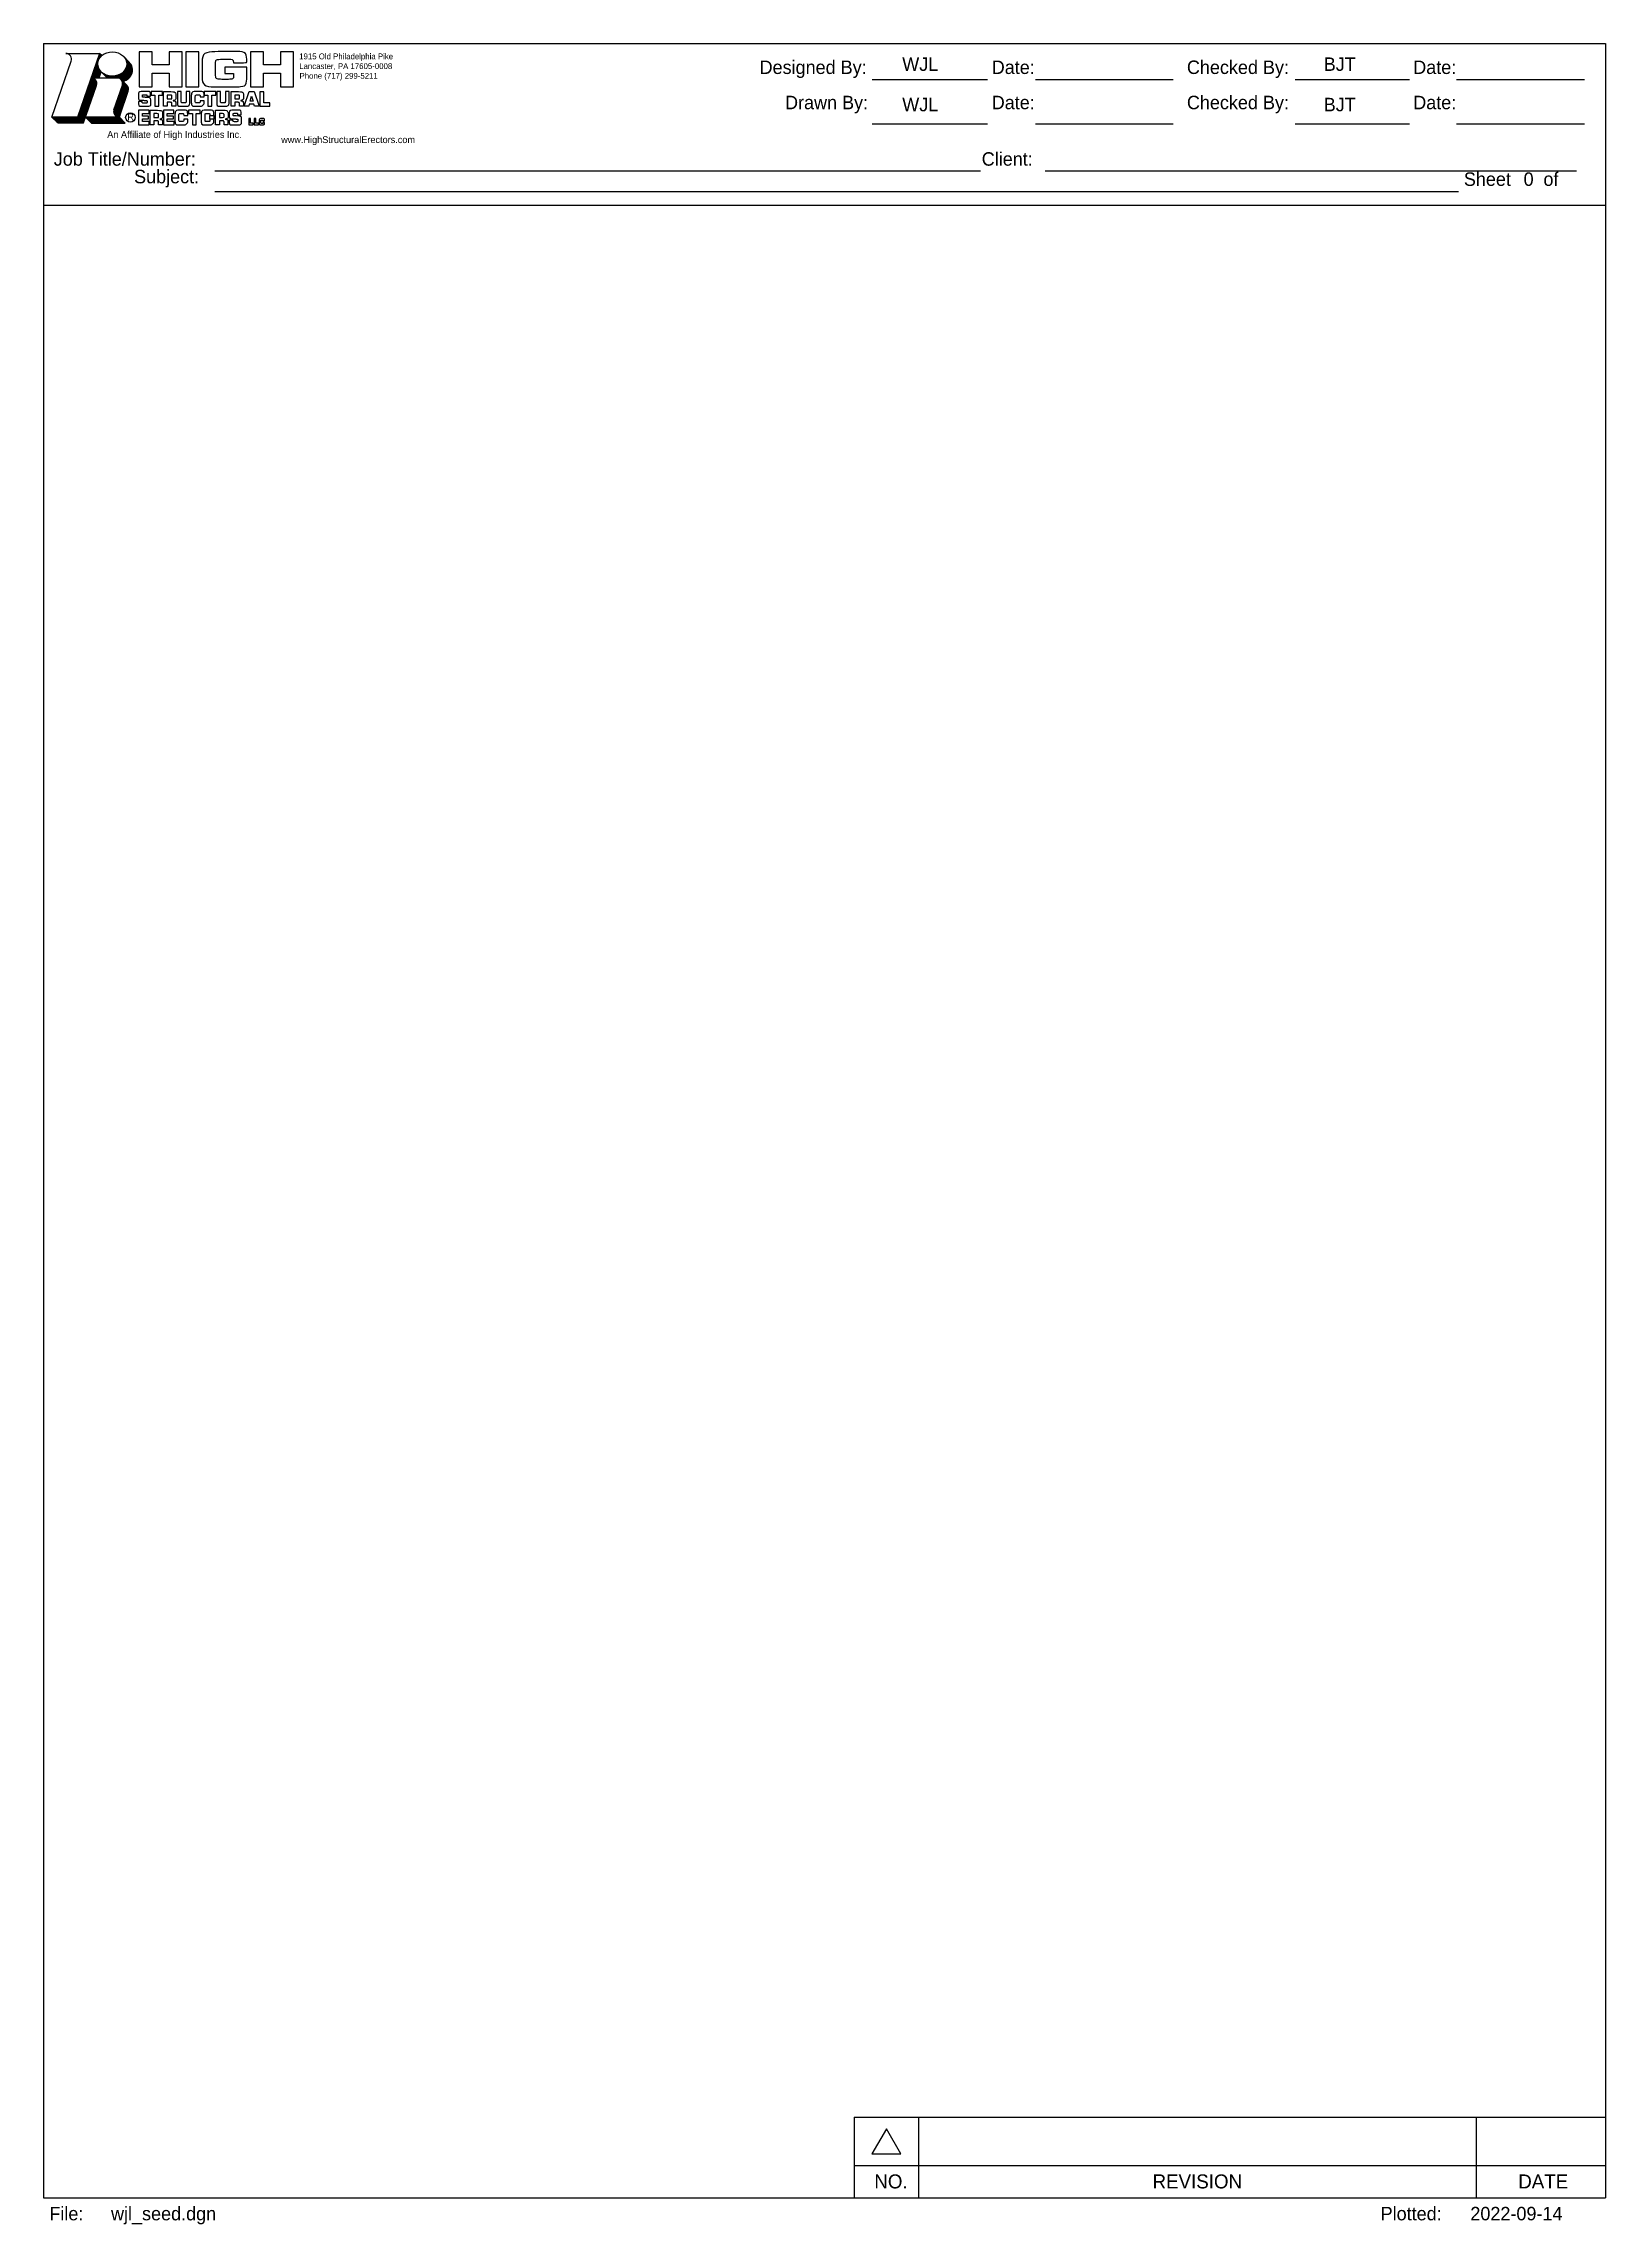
# Model space of a CAD drawing. Extents: x 0.062 to 0.667, y 0.031 to 0.875.
import ezdxf

# ---------------------------------------------------------------- set-up
doc = ezdxf.new("R2010")
doc.units = 0
for name, color, linetype in [('LAYER_1', 7, 'Continuous'), ('Level 1', 7, 'Continuous'), ('Level 60', 7, 'Continuous'), ('Sheet Border', 7, 'Continuous'), ('Sheet Border Text', 7, 'Continuous')]:
    doc.layers.add(name, color=color, linetype=linetype)

msp = doc.modelspace()

# ---------------------------------------------------------------- linework, layer by layer
at = {"layer": 'LAYER_1'}
for points in [[(0.10885, 0.8508), (0.10885, 0.85642), (0.11174, 0.85642)], [(0.11151, 0.85229), (0.11035, 0.85229), (0.11035, 0.8508), (0.10885, 0.8508)], [(0.11151, 0.85512), (0.11035, 0.85512), (0.11035, 0.8536)], [(0.11035, 0.8536), (0.11151, 0.8536)], [(0.11261, 0.85299), (0.11261, 0.85293)], [(0.135, 0.8508), (0.135, 0.85642), (0.13789, 0.85642)], [(0.13765, 0.85229), (0.13649, 0.85229), (0.13649, 0.8508), (0.135, 0.8508)], [(0.13765, 0.85512), (0.13649, 0.85512), (0.13649, 0.8536)], [(0.13649, 0.8536), (0.13765, 0.8536)], [(0.13875, 0.85299), (0.13875, 0.85293)], [(0.1037, 0.84361), (0.1037, 0.84922), (0.10659, 0.84922)], [(0.10636, 0.8451), (0.1052, 0.8451), (0.1052, 0.84361), (0.1037, 0.84361)], [(0.10636, 0.84792), (0.1052, 0.84792), (0.1052, 0.8464)], [(0.1052, 0.8464), (0.10636, 0.8464)], [(0.10847, 0.84474), (0.10847, 0.84361), (0.10697, 0.84361), (0.10697, 0.84439)], [(0.10746, 0.84579), (0.10746, 0.84573)], [(0.11362, 0.85193), (0.11362, 0.8508), (0.11212, 0.8508), (0.11212, 0.85159)], [(0.12903, 0.84364), (0.12903, 0.84925), (0.13192, 0.84925)], [(0.13169, 0.84513), (0.13052, 0.84513), (0.13052, 0.84364), (0.12903, 0.84364)], [(0.13169, 0.84795), (0.13052, 0.84795), (0.13052, 0.84643)], [(0.13052, 0.84643), (0.13169, 0.84643)], [(0.1338, 0.84477), (0.1338, 0.84364), (0.1323, 0.84364), (0.1323, 0.84442)], [(0.13279, 0.84582), (0.13279, 0.84576)], [(0.13977, 0.85193), (0.13977, 0.8508), (0.13827, 0.8508), (0.13827, 0.85159)]]:
    msp.add_lwpolyline(points, dxfattribs=at)
for points in [[(0.14007, 0.85077), (0.14206, 0.85642), (0.14389, 0.85642), (0.14587, 0.85077), (0.14408, 0.85077), (0.14387, 0.85152), (0.14207, 0.85152), (0.14185, 0.85077)], [(0.1424, 0.85271), (0.14297, 0.85466), (0.14354, 0.85271)]]:
    msp.add_lwpolyline(points, close=True, dxfattribs=at)
for points, degree in [([(0.11609, 0.85833), (0.11609, 0.85833), (0.11106, 0.85833), (0.11106, 0.85833), (0.11106, 0.85833), (0.11106, 0.86361), (0.11106, 0.86361), (0.11106, 0.86361), (0.10449, 0.86361), (0.10449, 0.86361), (0.10449, 0.86361), (0.10449, 0.85833), (0.10449, 0.85833), (0.10449, 0.85833), (0.09946, 0.85833), (0.09946, 0.85833), (0.09946, 0.85833), (0.09946, 0.8718), (0.09946, 0.8718), (0.09946, 0.8718), (0.10449, 0.8718), (0.10449, 0.8718), (0.10449, 0.8718), (0.10449, 0.86674), (0.10449, 0.86674), (0.10449, 0.86674), (0.11106, 0.86674), (0.11106, 0.86674), (0.11106, 0.86674), (0.11106, 0.8718), (0.11106, 0.8718), (0.11106, 0.8718), (0.11609, 0.8718), (0.11609, 0.8718), (0.11609, 0.8718), (0.11609, 0.85833), (0.11609, 0.85833)], 3), ([(0.1226, 0.85833), (0.1226, 0.85833), (0.11757, 0.85833), (0.11757, 0.85833), (0.11757, 0.85833), (0.11757, 0.8718), (0.11757, 0.8718), (0.11757, 0.8718), (0.1226, 0.8718), (0.1226, 0.8718), (0.1226, 0.8718), (0.1226, 0.85833), (0.1226, 0.85833)], 3), ([(0.13601, 0.86762), (0.13591, 0.86898), (0.13428, 0.86897), (0.13277, 0.86897), (0.12914, 0.86897), (0.12904, 0.86817), (0.12899, 0.866), (0.12899, 0.866), (0.12899, 0.86381), (0.12899, 0.86381), (0.12899, 0.86142), (0.13015, 0.86117), (0.13277, 0.86117), (0.13533, 0.86117), (0.13601, 0.86158), (0.13601, 0.86345), (0.13601, 0.86345), (0.13254, 0.86345), (0.13254, 0.86345), (0.13254, 0.86345), (0.13254, 0.86595), (0.13254, 0.86595), (0.13254, 0.86595), (0.14112, 0.86595), (0.14112, 0.86595), (0.14112, 0.86595), (0.14112, 0.86359), (0.14112, 0.86359), (0.14112, 0.85905), (0.13951, 0.85822), (0.13277, 0.85822), (0.12683, 0.85822), (0.12381, 0.85894), (0.12381, 0.86331), (0.12381, 0.86331), (0.12381, 0.86679), (0.12381, 0.86679), (0.12381, 0.87125), (0.12723, 0.87191), (0.13277, 0.87191), (0.13765, 0.87191), (0.14112, 0.87189), (0.14112, 0.86762), (0.14112, 0.86762), (0.13601, 0.86762), (0.13601, 0.86762)], 3), ([(0.15915, 0.85833), (0.15915, 0.85833), (0.15412, 0.85833), (0.15412, 0.85833), (0.15412, 0.85833), (0.15412, 0.86361), (0.15412, 0.86361), (0.15412, 0.86361), (0.14756, 0.86361), (0.14756, 0.86361), (0.14756, 0.86361), (0.14756, 0.85833), (0.14756, 0.85833), (0.14756, 0.85833), (0.14253, 0.85833), (0.14253, 0.85833), (0.14253, 0.85833), (0.14253, 0.8718), (0.14253, 0.8718), (0.14253, 0.8718), (0.14756, 0.8718), (0.14756, 0.8718), (0.14756, 0.8718), (0.14756, 0.86674), (0.14756, 0.86674), (0.14756, 0.86674), (0.15412, 0.86674), (0.15412, 0.86674), (0.15412, 0.86674), (0.15412, 0.8718), (0.15412, 0.8718), (0.15412, 0.8718), (0.15915, 0.8718), (0.15915, 0.8718), (0.15915, 0.8718), (0.15915, 0.85833), (0.15915, 0.85833)], 3), ([(0.10193, 0.85422), (0.10359, 0.8541), (0.104, 0.85389), (0.104, 0.8526), (0.104, 0.85167), (0.10404, 0.85076), (0.10157, 0.85076), (0.10014, 0.85076), (0.09919, 0.85079), (0.09919, 0.85263), (0.09919, 0.85263), (0.10062, 0.85263), (0.10062, 0.85263), (0.10062, 0.85205), (0.10083, 0.85199), (0.10157, 0.85199), (0.10227, 0.85199), (0.1025, 0.85203), (0.1025, 0.8525), (0.1025, 0.85299), (0.10242, 0.85298), (0.10172, 0.85303), (0.10172, 0.85303), (0.10139, 0.85305), (0.10139, 0.85305), (0.1, 0.85315), (0.0992, 0.85314), (0.0992, 0.85475), (0.0992, 0.85636), (0.1001, 0.85646), (0.10157, 0.85646), (0.1028, 0.85646), (0.10384, 0.85644), (0.10384, 0.85489), (0.10384, 0.85489), (0.10384, 0.85466), (0.10384, 0.85466), (0.10384, 0.85466), (0.10241, 0.85466), (0.10241, 0.85466), (0.10241, 0.85524), (0.10217, 0.85524), (0.10157, 0.85524), (0.10076, 0.85524), (0.10069, 0.85507), (0.10069, 0.85476), (0.10069, 0.85431), (0.10091, 0.85429), (0.10131, 0.85426), (0.10131, 0.85426), (0.10193, 0.85422), (0.10193, 0.85422)], 3), ([(0.10703, 0.8508), (0.10703, 0.8508), (0.10553, 0.8508), (0.10553, 0.8508), (0.10553, 0.8508), (0.10553, 0.85512), (0.10553, 0.85512), (0.10553, 0.85512), (0.10409, 0.85512), (0.10409, 0.85512), (0.10409, 0.85512), (0.10409, 0.85642), (0.10409, 0.85642), (0.10409, 0.85642), (0.10854, 0.85642), (0.10854, 0.85642), (0.10854, 0.85642), (0.10854, 0.85512), (0.10854, 0.85512), (0.10854, 0.85512), (0.10703, 0.85512), (0.10703, 0.85512), (0.10703, 0.85512), (0.10703, 0.8508), (0.10703, 0.8508)], 3), ([(0.11151, 0.8536), (0.11215, 0.8536), (0.11213, 0.85384), (0.11213, 0.85447), (0.11213, 0.85497), (0.112, 0.85512), (0.11151, 0.85512)], 3), ([(0.11212, 0.85159), (0.11214, 0.85201), (0.11196, 0.85229), (0.11151, 0.85229)], 2), ([(0.11174, 0.85642), (0.11304, 0.8564), (0.11367, 0.85612), (0.11367, 0.85472), (0.11367, 0.85378), (0.11367, 0.85324), (0.11261, 0.85299)], 3), ([(0.11261, 0.85293), (0.11323, 0.85291), (0.11362, 0.85257), (0.11362, 0.85193)], 2), ([(0.1191, 0.85642), (0.1191, 0.85642), (0.1191, 0.85268), (0.1191, 0.85268), (0.1191, 0.85118), (0.1184, 0.85076), (0.11675, 0.85076), (0.11451, 0.85076), (0.11427, 0.85133), (0.11427, 0.85268), (0.11427, 0.85268), (0.11427, 0.85642), (0.11427, 0.85642), (0.11427, 0.85642), (0.11576, 0.85642), (0.11576, 0.85642), (0.11576, 0.85642), (0.11576, 0.85271), (0.11576, 0.85271), (0.11576, 0.85207), (0.11612, 0.85206), (0.11675, 0.85206), (0.11739, 0.85206), (0.1176, 0.85211), (0.1176, 0.85277), (0.1176, 0.85277), (0.1176, 0.85642), (0.1176, 0.85642), (0.1176, 0.85642), (0.1191, 0.85642), (0.1191, 0.85642)], 3), ([(0.12458, 0.85293), (0.12458, 0.85293), (0.12458, 0.85277), (0.12458, 0.85277), (0.12458, 0.85215), (0.12458, 0.8516), (0.12407, 0.85117), (0.12356, 0.85075), (0.12294, 0.85076), (0.12228, 0.85076), (0.12076, 0.85076), (0.11964, 0.85083), (0.11964, 0.85289), (0.11964, 0.85289), (0.11964, 0.85434), (0.11964, 0.85434), (0.11964, 0.85619), (0.12064, 0.85646), (0.12228, 0.85646), (0.12383, 0.85646), (0.12454, 0.85631), (0.12458, 0.85462), (0.12458, 0.85462), (0.12458, 0.85441), (0.12458, 0.85441), (0.12458, 0.85441), (0.12303, 0.85441), (0.12303, 0.85441), (0.12303, 0.85441), (0.12303, 0.85462), (0.12303, 0.85462), (0.12298, 0.85512), (0.12263, 0.85516), (0.12212, 0.85516), (0.12127, 0.85516), (0.12118, 0.8549), (0.12118, 0.8541), (0.12118, 0.8541), (0.12118, 0.85322), (0.12118, 0.85322), (0.12118, 0.85238), (0.12122, 0.85206), (0.12212, 0.85206), (0.12274, 0.85206), (0.12304, 0.85211), (0.12304, 0.85277), (0.12304, 0.85277), (0.12304, 0.85293), (0.12304, 0.85293), (0.12304, 0.85293), (0.12458, 0.85293), (0.12458, 0.85293)], 3), ([(0.12758, 0.8508), (0.12758, 0.8508), (0.12609, 0.8508), (0.12609, 0.8508), (0.12609, 0.8508), (0.12609, 0.85512), (0.12609, 0.85512), (0.12609, 0.85512), (0.12465, 0.85512), (0.12465, 0.85512), (0.12465, 0.85512), (0.12465, 0.85642), (0.12465, 0.85642), (0.12465, 0.85642), (0.1291, 0.85642), (0.1291, 0.85642), (0.1291, 0.85642), (0.1291, 0.85512), (0.1291, 0.85512), (0.1291, 0.85512), (0.12758, 0.85512), (0.12758, 0.85512), (0.12758, 0.85512), (0.12758, 0.8508), (0.12758, 0.8508)], 3), ([(0.13429, 0.85642), (0.13429, 0.85642), (0.13429, 0.85268), (0.13429, 0.85268), (0.13429, 0.85118), (0.13359, 0.85076), (0.13194, 0.85076), (0.1297, 0.85076), (0.12946, 0.85133), (0.12946, 0.85268), (0.12946, 0.85268), (0.12946, 0.85642), (0.12946, 0.85642), (0.12946, 0.85642), (0.13095, 0.85642), (0.13095, 0.85642), (0.13095, 0.85642), (0.13095, 0.85271), (0.13095, 0.85271), (0.13095, 0.85207), (0.13131, 0.85206), (0.13194, 0.85206), (0.13258, 0.85206), (0.1328, 0.85211), (0.1328, 0.85277), (0.1328, 0.85277), (0.1328, 0.85642), (0.1328, 0.85642), (0.1328, 0.85642), (0.13429, 0.85642), (0.13429, 0.85642)], 3), ([(0.13765, 0.8536), (0.1383, 0.8536), (0.13828, 0.85384), (0.13828, 0.85447), (0.13828, 0.85497), (0.13815, 0.85512), (0.13765, 0.85512)], 3), ([(0.13827, 0.85159), (0.13828, 0.85201), (0.1381, 0.85229), (0.13765, 0.85229)], 2), ([(0.13789, 0.85642), (0.13918, 0.8564), (0.13982, 0.85612), (0.13982, 0.85472), (0.13982, 0.85378), (0.13982, 0.85324), (0.13875, 0.85299)], 3), ([(0.13875, 0.85293), (0.13937, 0.85291), (0.13977, 0.85257), (0.13977, 0.85193)], 2), ([(0.1477, 0.85208), (0.1477, 0.85208), (0.15005, 0.85208), (0.15005, 0.85208), (0.15005, 0.85208), (0.15005, 0.85078), (0.15005, 0.85078), (0.15005, 0.85078), (0.1462, 0.85078), (0.1462, 0.85078), (0.1462, 0.85078), (0.1462, 0.85639), (0.1462, 0.85639), (0.1462, 0.85639), (0.1477, 0.85639), (0.1477, 0.85639), (0.1477, 0.85639), (0.1477, 0.85208), (0.1477, 0.85208)], 3), ([(0.10072, 0.84698), (0.10072, 0.84698), (0.10311, 0.84698), (0.10311, 0.84698), (0.10311, 0.84698), (0.10311, 0.84594), (0.10311, 0.84594), (0.10311, 0.84594), (0.10072, 0.84594), (0.10072, 0.84594), (0.10072, 0.84594), (0.10072, 0.84484), (0.10072, 0.84484), (0.10072, 0.84484), (0.10332, 0.84484), (0.10332, 0.84484), (0.10332, 0.84484), (0.10332, 0.84362), (0.10332, 0.84362), (0.10332, 0.84362), (0.09922, 0.84362), (0.09922, 0.84362), (0.09922, 0.84362), (0.09922, 0.84923), (0.09922, 0.84923), (0.09922, 0.84923), (0.10327, 0.84923), (0.10327, 0.84923), (0.10327, 0.84923), (0.10327, 0.848), (0.10327, 0.848), (0.10327, 0.848), (0.10072, 0.848), (0.10072, 0.848), (0.10072, 0.848), (0.10072, 0.84698), (0.10072, 0.84698)], 3), ([(0.10636, 0.8464), (0.107, 0.8464), (0.10698, 0.84664), (0.10698, 0.84727), (0.10698, 0.84778), (0.10685, 0.84792), (0.10636, 0.84792)], 3), ([(0.10697, 0.84439), (0.10699, 0.84481), (0.10681, 0.8451), (0.10636, 0.8451)], 2), ([(0.10659, 0.84922), (0.10788, 0.8492), (0.10852, 0.84892), (0.10852, 0.84752), (0.10852, 0.84659), (0.10852, 0.84604), (0.10746, 0.84579)], 3), ([(0.10746, 0.84573), (0.10807, 0.84571), (0.10847, 0.84537), (0.10847, 0.84474)], 2), ([(0.11034, 0.84698), (0.11034, 0.84698), (0.11274, 0.84698), (0.11274, 0.84698), (0.11274, 0.84698), (0.11274, 0.84594), (0.11274, 0.84594), (0.11274, 0.84594), (0.11034, 0.84594), (0.11034, 0.84594), (0.11034, 0.84594), (0.11034, 0.84484), (0.11034, 0.84484), (0.11034, 0.84484), (0.11295, 0.84484), (0.11295, 0.84484), (0.11295, 0.84484), (0.11295, 0.84362), (0.11295, 0.84362), (0.11295, 0.84362), (0.10885, 0.84362), (0.10885, 0.84362), (0.10885, 0.84362), (0.10885, 0.84923), (0.10885, 0.84923), (0.10885, 0.84923), (0.1129, 0.84923), (0.1129, 0.84923), (0.1129, 0.84923), (0.1129, 0.848), (0.1129, 0.848), (0.1129, 0.848), (0.11034, 0.848), (0.11034, 0.848), (0.11034, 0.848), (0.11034, 0.84698), (0.11034, 0.84698)], 3), ([(0.11826, 0.84572), (0.11826, 0.84572), (0.11826, 0.84556), (0.11826, 0.84556), (0.11826, 0.84494), (0.11825, 0.84439), (0.11774, 0.84396), (0.11723, 0.84354), (0.11661, 0.84355), (0.11596, 0.84355), (0.11443, 0.84355), (0.11331, 0.84363), (0.11331, 0.84568), (0.11331, 0.84568), (0.11331, 0.84713), (0.11331, 0.84713), (0.11331, 0.84899), (0.11431, 0.84926), (0.11596, 0.84926), (0.1175, 0.84926), (0.11822, 0.8491), (0.11825, 0.84741), (0.11825, 0.84741), (0.11825, 0.8472), (0.11825, 0.8472), (0.11825, 0.8472), (0.11671, 0.8472), (0.11671, 0.8472), (0.11671, 0.8472), (0.11671, 0.84741), (0.11671, 0.84741), (0.11665, 0.84792), (0.1163, 0.84795), (0.11579, 0.84795), (0.11494, 0.84795), (0.11486, 0.84769), (0.11486, 0.84689), (0.11486, 0.84689), (0.11486, 0.84601), (0.11486, 0.84601), (0.11486, 0.84518), (0.11489, 0.84485), (0.11579, 0.84485), (0.11641, 0.84485), (0.11671, 0.8449), (0.11671, 0.84556), (0.11671, 0.84556), (0.11671, 0.84572), (0.11671, 0.84572), (0.11671, 0.84572), (0.11826, 0.84572), (0.11826, 0.84572)], 3), ([(0.12154, 0.84363), (0.12154, 0.84363), (0.12004, 0.84363), (0.12004, 0.84363), (0.12004, 0.84363), (0.12004, 0.84794), (0.12004, 0.84794), (0.12004, 0.84794), (0.1186, 0.84794), (0.1186, 0.84794), (0.1186, 0.84794), (0.1186, 0.84924), (0.1186, 0.84924), (0.1186, 0.84924), (0.12305, 0.84924), (0.12305, 0.84924), (0.12305, 0.84924), (0.12305, 0.84794), (0.12305, 0.84794), (0.12305, 0.84794), (0.12154, 0.84794), (0.12154, 0.84794), (0.12154, 0.84794), (0.12154, 0.84363), (0.12154, 0.84363)], 3), ([(0.12839, 0.84572), (0.12839, 0.84572), (0.12839, 0.84556), (0.12839, 0.84556), (0.12839, 0.84494), (0.12838, 0.84439), (0.12787, 0.84396), (0.12736, 0.84354), (0.12674, 0.84355), (0.12609, 0.84355), (0.12456, 0.84355), (0.12345, 0.84363), (0.12345, 0.84568), (0.12345, 0.84568), (0.12345, 0.84713), (0.12345, 0.84713), (0.12345, 0.84899), (0.12444, 0.84926), (0.12609, 0.84926), (0.12763, 0.84926), (0.12835, 0.8491), (0.12838, 0.84741), (0.12838, 0.84741), (0.12838, 0.8472), (0.12838, 0.8472), (0.12838, 0.8472), (0.12684, 0.8472), (0.12684, 0.8472), (0.12684, 0.8472), (0.12684, 0.84741), (0.12684, 0.84741), (0.12679, 0.84792), (0.12644, 0.84795), (0.12593, 0.84795), (0.12507, 0.84795), (0.12499, 0.84769), (0.12499, 0.84689), (0.12499, 0.84689), (0.12499, 0.84601), (0.12499, 0.84601), (0.12499, 0.84518), (0.12503, 0.84485), (0.12593, 0.84485), (0.12655, 0.84485), (0.12685, 0.8449), (0.12685, 0.84556), (0.12685, 0.84556), (0.12685, 0.84572), (0.12685, 0.84572), (0.12685, 0.84572), (0.12839, 0.84572), (0.12839, 0.84572)], 3), ([(0.13169, 0.84643), (0.13233, 0.84643), (0.13231, 0.84667), (0.13231, 0.84731), (0.13231, 0.84781), (0.13218, 0.84795), (0.13169, 0.84795)], 3), ([(0.1323, 0.84442), (0.13231, 0.84484), (0.13213, 0.84513), (0.13169, 0.84513)], 2), ([(0.13192, 0.84925), (0.13321, 0.84923), (0.13385, 0.84895), (0.13385, 0.84755), (0.13385, 0.84662), (0.13385, 0.84607), (0.13279, 0.84582)], 3), ([(0.13279, 0.84576), (0.1334, 0.84574), (0.1338, 0.84541), (0.1338, 0.84477)], 2), ([(0.13703, 0.84703), (0.1387, 0.84691), (0.13911, 0.8467), (0.13911, 0.84541), (0.13911, 0.84449), (0.13914, 0.84357), (0.13667, 0.84357), (0.13524, 0.84357), (0.13429, 0.8436), (0.13429, 0.84544), (0.13429, 0.84544), (0.13573, 0.84544), (0.13573, 0.84544), (0.13573, 0.84486), (0.13594, 0.8448), (0.13667, 0.8448), (0.13738, 0.8448), (0.13761, 0.84484), (0.13761, 0.84532), (0.13761, 0.8458), (0.13753, 0.8458), (0.13682, 0.84584), (0.13682, 0.84584), (0.13649, 0.84586), (0.13649, 0.84586), (0.13511, 0.84596), (0.1343, 0.84595), (0.1343, 0.84756), (0.1343, 0.84917), (0.13521, 0.84928), (0.13667, 0.84928), (0.1379, 0.84928), (0.13895, 0.84925), (0.13895, 0.8477), (0.13895, 0.8477), (0.13895, 0.84747), (0.13895, 0.84747), (0.13895, 0.84747), (0.13751, 0.84747), (0.13751, 0.84747), (0.13751, 0.84805), (0.13727, 0.84805), (0.13667, 0.84805), (0.13586, 0.84805), (0.1358, 0.84788), (0.1358, 0.84757), (0.1358, 0.84712), (0.13601, 0.84711), (0.13641, 0.84708), (0.13641, 0.84708), (0.13703, 0.84703), (0.13703, 0.84703)], 3), ([(0.14801, 0.84451), (0.14801, 0.84451), (0.14801, 0.84444), (0.14801, 0.84444), (0.14801, 0.84418), (0.14801, 0.84394), (0.14779, 0.84376), (0.14757, 0.84358), (0.14731, 0.84359), (0.14704, 0.84359), (0.14639, 0.84359), (0.14591, 0.84362), (0.14591, 0.84449), (0.14591, 0.84449), (0.14591, 0.8451), (0.14591, 0.8451), (0.14591, 0.84589), (0.14634, 0.84601), (0.14704, 0.84601), (0.14769, 0.84601), (0.14799, 0.84594), (0.14801, 0.84523), (0.14801, 0.84523), (0.14801, 0.84513), (0.14801, 0.84513), (0.14801, 0.84513), (0.14735, 0.84513), (0.14735, 0.84513), (0.14735, 0.84513), (0.14735, 0.84523), (0.14735, 0.84523), (0.14733, 0.84544), (0.14718, 0.84545), (0.14697, 0.84545), (0.1466, 0.84545), (0.14657, 0.84534), (0.14657, 0.845), (0.14657, 0.845), (0.14657, 0.84463), (0.14657, 0.84463), (0.14657, 0.84428), (0.14658, 0.84414), (0.14697, 0.84414), (0.14723, 0.84414), (0.14736, 0.84416), (0.14736, 0.84444), (0.14736, 0.84444), (0.14736, 0.84451), (0.14736, 0.84451), (0.14736, 0.84451), (0.14801, 0.84451), (0.14801, 0.84451)], 3)]:
    msp.add_open_spline(points, degree=degree, dxfattribs=at)
at = {"layer": 'Level 1'}
for p, q in [((0.07109, 0.87119), (0.08414, 0.87119)), ((0.08414, 0.87119), (0.07566, 0.84658)), ((0.08498, 0.87035), (0.08414, 0.87119)), ((0.08414, 0.87119), (0.08414, 0.87119)), ((0.09563, 0.86782), (0.09337, 0.87009)), ((0.09368, 0.86974), (0.09372, 0.86974)), ((0.0939, 0.86944), (0.09401, 0.86944)), ((0.09409, 0.86915), (0.0943, 0.86915)), ((0.0657, 0.84658), (0.07317, 0.86827)), ((0.08091, 0.86181), (0.09088, 0.86181)), ((0.08397, 0.86181), (0.08477, 0.86413)), ((0.08477, 0.86413), (0.08708, 0.86181)), ((0.08531, 0.86358), (0.08541, 0.86358)), ((0.08561, 0.86329), (0.08586, 0.86329)), ((0.0859, 0.863), (0.08644, 0.863)), ((0.08619, 0.8627), (0.08724, 0.8627)), ((0.08648, 0.86241), (0.09614, 0.86241)), ((0.08678, 0.86212), (0.09591, 0.86212)), ((0.09088, 0.86182), (0.09564, 0.86182)), ((0.09094, 0.8627), (0.09634, 0.8627)), ((0.09174, 0.863), (0.0965, 0.863)), ((0.09195, 0.86153), (0.09532, 0.86153)), ((0.0923, 0.86329), (0.09664, 0.86329)), ((0.09236, 0.86124), (0.09494, 0.86124)), ((0.09244, 0.86116), (0.09476, 0.85884)), ((0.09266, 0.86095), (0.09447, 0.86095)), ((0.09275, 0.86358), (0.09674, 0.86358)), ((0.09295, 0.86065), (0.09387, 0.86065)), ((0.09312, 0.86388), (0.09683, 0.86388)), ((0.09343, 0.86417), (0.09689, 0.86417)), ((0.09369, 0.86446), (0.09693, 0.86446)), ((0.09391, 0.86475), (0.09694, 0.86475)), ((0.0941, 0.86505), (0.09693, 0.86505)), ((0.09424, 0.86886), (0.0946, 0.86886)), ((0.09425, 0.86534), (0.0969, 0.86534)), ((0.09438, 0.86856), (0.09489, 0.86856)), ((0.09438, 0.86563), (0.09685, 0.86563)), ((0.09448, 0.86827), (0.09518, 0.86827)), ((0.09448, 0.86593), (0.09678, 0.86593)), ((0.09456, 0.86798), (0.09548, 0.86798)), ((0.09456, 0.86622), (0.09668, 0.86622)), ((0.09462, 0.86769), (0.09576, 0.86769)), ((0.09462, 0.86651), (0.09656, 0.86651)), ((0.09465, 0.86739), (0.09601, 0.86739)), ((0.09465, 0.86681), (0.09641, 0.86681)), ((0.09466, 0.8671), (0.09623, 0.8671)), ((0.09563, 0.86782), (0.09563, 0.86782)), ((0.07797, 0.8443), (0.08299, 0.85886)), ((0.08969, 0.8494), (0.09298, 0.85893)), ((0.09197, 0.84712), (0.09524, 0.85661)), ((0.07566, 0.84658), (0.0657, 0.84658)), ((0.0657, 0.84658), (0.06798, 0.8443)), ((0.06592, 0.84636), (0.07589, 0.84636)), ((0.06621, 0.84606), (0.07618, 0.84606)), ((0.0665, 0.84577), (0.07648, 0.84577)), ((0.0668, 0.84548), (0.07678, 0.84548)), ((0.06709, 0.84519), (0.07707, 0.84519)), ((0.06738, 0.84489), (0.07737, 0.84489)), ((0.06767, 0.8446), (0.07767, 0.8446)), ((0.06798, 0.8443), (0.07797, 0.8443)), ((0.07566, 0.84657), (0.07567, 0.84661)), ((0.07566, 0.84658), (0.07797, 0.8443)), ((0.09181, 0.84657), (0.07876, 0.84657)), ((0.07876, 0.84657), (0.08104, 0.84429)), ((0.07896, 0.84637), (0.09201, 0.84637)), ((0.07925, 0.84608), (0.0923, 0.84608)), ((0.07954, 0.84579), (0.0926, 0.84579)), ((0.07983, 0.84549), (0.09289, 0.84549)), ((0.08013, 0.8452), (0.09318, 0.8452)), ((0.08042, 0.84491), (0.09348, 0.84491)), ((0.08071, 0.84461), (0.09377, 0.84461)), ((0.08104, 0.84429), (0.09409, 0.84429)), ((0.08872, 0.84657), (0.08872, 0.84658)), ((0.09409, 0.84429), (0.09181, 0.84657)), ((0.092, 0.84721), (0.092, 0.84721))]:
    msp.add_line(p, q, dxfattribs=at)
for points in [[(0.08101, 0.86181), (0.08421, 0.87111)], [(0.08132, 0.86181), (0.08444, 0.87088)], [(0.08434, 0.86967), (0.08468, 0.87065)], [(0.08484, 0.87022), (0.08491, 0.87042)], [(0.07585, 0.84639), (0.08115, 0.86179)], [(0.07608, 0.84616), (0.08145, 0.86174)], [(0.07631, 0.84594), (0.08172, 0.86164)], [(0.07655, 0.84571), (0.08199, 0.86152)], [(0.07678, 0.84548), (0.08224, 0.86135)], [(0.07701, 0.84525), (0.08248, 0.86113)], [(0.07724, 0.84502), (0.0827, 0.86087)], [(0.07747, 0.84479), (0.08289, 0.86054)], [(0.08163, 0.86181), (0.08345, 0.86709)], [(0.08194, 0.86181), (0.08352, 0.8664)], [(0.08225, 0.86181), (0.08366, 0.86589)], [(0.08256, 0.86181), (0.08382, 0.86547)], [(0.08287, 0.86181), (0.08401, 0.86511)], [(0.08318, 0.86181), (0.08421, 0.86479)], [(0.08349, 0.86181), (0.08442, 0.86451)], [(0.0838, 0.86181), (0.08464, 0.86425)], [(0.09258, 0.86101), (0.09259, 0.86102)], [(0.09279, 0.86071), (0.09281, 0.86078)], [(0.09296, 0.86032), (0.09305, 0.86055)], [(0.0777, 0.84456), (0.08305, 0.86009)], [(0.0896, 0.84876), (0.09351, 0.86009)], [(0.0897, 0.84814), (0.09374, 0.85986)], [(0.08987, 0.84773), (0.09397, 0.85963)], [(0.09007, 0.84742), (0.0942, 0.8594)], [(0.0903, 0.84717), (0.09443, 0.85917)], [(0.09054, 0.84697), (0.09466, 0.85894)], [(0.0908, 0.84682), (0.09488, 0.8587)], [(0.09107, 0.8467), (0.09509, 0.85839)], [(0.09135, 0.84662), (0.09526, 0.85799)], [(0.09164, 0.84658), (0.09536, 0.85738)], [(0.09308, 0.85975), (0.09328, 0.86033)]]:
    msp.add_lwpolyline(points, dxfattribs=at)
for points in [[(0.12684, 0.8472), (0.12839, 0.8472), (0.12839, 0.84572), (0.12684, 0.84572)], [(0.14185, 0.84601), (0.14185, 0.84359), (0.14352, 0.84359), (0.14352, 0.84424), (0.14249, 0.84424), (0.14249, 0.84601)], [(0.14397, 0.84601), (0.14397, 0.84359), (0.14563, 0.84359), (0.14563, 0.84423), (0.14461, 0.84423), (0.14461, 0.84601)]]:
    msp.add_lwpolyline(points, close=True, dxfattribs=at)
msp.add_circle((0.09607, 0.84645), 0.00183, dxfattribs=at)
for centre, radius, start, end in [((0.07108, 0.86899), 0.0022, 340.99474, 89.99592), ((0.08088, 0.85958), 0.00223, 341.00489, 90.00408), ((0.09088, 0.85961), 0.0022, 342.15061, 90.00408), ((0.09316, 0.85733), 0.0022, 340.98934, 46.44164), ((0.09181, 0.84878), 0.0022, 160.98152, 270.00007), ((0.09409, 0.8465), 0.0022, 160.98152, 179.96391)]:
    msp.add_arc(centre, radius, start, end, dxfattribs=at)
msp.add_ellipse((0.08906, 0.86712), major_axis=(0.00561, -0.00009), ratio=0.834159, dxfattribs=at)
msp.add_ellipse((0.09134, 0.86484), major_axis=(0.00561, -0.00009), ratio=0.834159, start_param=5.062841, end_param=6.994948, dxfattribs=at)
at = {"layer": 'Sheet Border'}
for p, q in [((0.0625, 0.875), (0.0625, 0.04167)), ((0.0625, 0.875), (0.66667, 0.875)), ((0.66667, 0.875), (0.66667, 0.04167)), ((0.38304, 0.86116), (0.42763, 0.86116)), ((0.44626, 0.86116), (0.49951, 0.86116)), ((0.54665, 0.86116), (0.5909, 0.86116)), ((0.60913, 0.86116), (0.65865, 0.86116)), ((0.38304, 0.844), (0.42763, 0.844)), ((0.44626, 0.844), (0.49951, 0.844)), ((0.54665, 0.844), (0.5909, 0.844)), ((0.60913, 0.844), (0.65865, 0.844)), ((0.12876, 0.82574), (0.42496, 0.82574)), ((0.44995, 0.82574), (0.6555, 0.82574)), ((0.0625, 0.8125), (0.66667, 0.8125)), ((0.12876, 0.81781), (0.6098, 0.81781)), ((0.0625, 0.04167), (0.66667, 0.04167))]:
    msp.add_line(p, q, dxfattribs=at)
at = {"layer": 'Sheet Border Text'}
for p, q in [((0.37604, 0.07292), (0.66667, 0.07292)), ((0.37604, 0.07292), (0.37604, 0.04167)), ((0.40104, 0.04167), (0.40104, 0.07292)), ((0.61667, 0.07292), (0.61667, 0.04167)), ((0.37604, 0.05417), (0.66667, 0.05417)), ((0.37604, 0.04167), (0.66667, 0.04167))]:
    msp.add_line(p, q, dxfattribs=at)
msp.add_lwpolyline([(0.38854, 0.06836), (0.38294, 0.05866), (0.39414, 0.05866), (0.38854, 0.06836)], dxfattribs=at)

# ---------------------------------------------------------------- texts
at = {"layer": 'Level 1'}
msp.add_text('R', height=0.00259, dxfattribs=at).set_placement((0.09491, 0.84534))
at = {"layer": 'Level 60'}
for s, height, p in [('1915 Old Philadelphia Pike', 0.0022624, (0.16137, 0.86893)), ('Lancaster, PA 17605-0008', 0.0022624, (0.16137, 0.86515)), ('Phone (717) 299-5211', 0.0022624, (0.16149, 0.8614)), ('An Affiliate of High Industries Inc.', 0.0026394, (0.08712, 0.83852)), ('www.HighStructuralErectors.com', 0.0026394, (0.1544, 0.83652))]:
    msp.add_text(s, height=height, dxfattribs=at).set_placement(p)
at = {"layer": 'Sheet Border Text'}
for s, height, p in [('WJL', 0.005208, (0.39466, 0.86445)), ('BJT', 0.005208, (0.55771, 0.86445)), ('Designed By:', 0.0052083, (0.33947, 0.86325)), ('Date:', 0.005208, (0.42928, 0.86325)), ('Checked By:', 0.0052083, (0.50478, 0.86325)), ('Date:', 0.005208, (0.59233, 0.86325)), ('Drawn By:', 0.005208, (0.34932, 0.84962)), ('WJL', 0.005208, (0.39466, 0.84882)), ('Date:', 0.005208, (0.42928, 0.84962)), ('Checked By:', 0.0052083, (0.50478, 0.84962)), ('BJT', 0.005208, (0.55771, 0.84882)), ('Date:', 0.005208, (0.59233, 0.84962)), ('Job Title/Number:', 0.0052083, (0.06642, 0.82778)), ('Client:', 0.005208, (0.42541, 0.82778)), ('Subject:', 0.005208, (0.09749, 0.82096)), ('Sheet  ', 0.005208, (0.61192, 0.81997)), ('0', 0.00521, (0.63503, 0.81997)), ('  of  ', 0.005208, (0.63883, 0.81997)), ('NO.', 0.005417, (0.38387, 0.04532)), ('REVISION', 0.005417, (0.49149, 0.04532)), ('DATE', 0.005417, (0.63296, 0.04532)), (' File: ', 0.005208, (0.06279, 0.03298)), ('wjl_seed.dgn', 0.0052083, (0.08858, 0.03298)), ('Plotted: ', 0.005208, (0.57972, 0.03298)), ('2022-09-14', 0.005208, (0.61444, 0.03298))]:
    msp.add_text(s, height=height, dxfattribs=at).set_placement(p)

doc.saveas('drawing.dxf')
